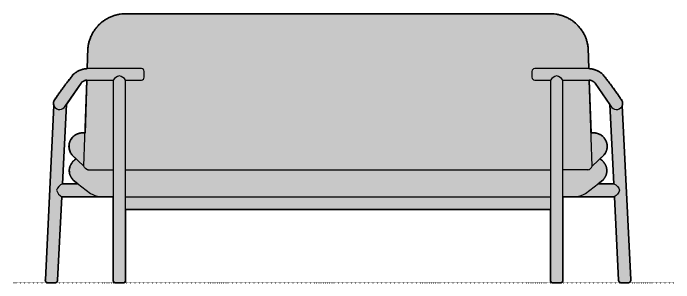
# Model space of a CAD drawing. Header units: millimetres. Extents: x 0 to 3819, y -1216 to 750.
# Drawn here: x 0 to 1844, y -1192 to -439 of the extents above; entities that cross this region are included whole.
import ezdxf

# ---------------------------------------------------------------- set-up
doc = ezdxf.new("R2010")
doc.units = ezdxf.units.MM
doc.linetypes.add('Dots', pattern=[1, 0, -1])
doc.layers.add('Blocks', color=7, linetype='Continuous')
doc.layers.add('Blocks$Fill', color=7, linetype='Continuous', true_color=0xffffff)
for name, color, linetype, lineweight, true_color in [('Blocks$Inner', 7, 'Continuous', 25, 0x007f00), ('Blocks$Outline', 7, 'Continuous', 35, 0xff3f3f), ('Groud', 7, 'Dots', 25, 0x243775)]:
    doc.layers.add(name, color=color, linetype=linetype, lineweight=lineweight, true_color=true_color)

# ---------------------------------------------------------------- blocks, each defined once
blk = doc.blocks.new('For Now Sofa Back')
at = {"layer": 'Blocks$Fill'}
h = blk.add_hatch(color=256, dxfattribs=at)
h.paths.add_polyline_path([(89.7, 8.2), (89.7, 8), (89.7, 7.8), (89.7, 7.6), (89.6, 7.4), (89.6, 7.3), (89.6, 7.1), (89.6, 6.9), (89.7, 6.7), (89.7, 6.5), (89.7, 6.3), (89.7, 6.1), (89.8, 5.9), (89.8, 5.8), (89.8, 5.6), (89.9, 5.4), (89.9, 5.2), (90, 5), (90, 4.8), (90.1, 4.7), (90.2, 4.5), (90.2, 4.3), (90.3, 4.1), (90.4, 4), (90.5, 3.8), (90.6, 3.6), (90.7, 3.5), (90.8, 3.3), (90.9, 3.2), (91, 3), (91.1, 2.9), (91.2, 2.7), (91.3, 2.6), (91.4, 2.4), (91.6, 2.3), (91.7, 2.2), (91.8, 2), (92, 1.9), (92.1, 1.8), (92.2, 1.7), (92.4, 1.5), (92.5, 1.4), (92.7, 1.3), (92.9, 1.2), (93, 1.1), (93.2, 1), (93.3, 0.9), (93.5, 0.8), (93.7, 0.7), (93.9, 0.6), (94, 0.6), (94.2, 0.5), (94.4, 0.4), (94.6, 0.4), (94.7, 0.3), (94.9, 0.3), (95.1, 0.2), (95.3, 0.2), (95.5, 0.1), (95.7, 0.1), (95.8, 0.1), (96, 0), (96.2, 0), (96.4, 0), (96.6, 0), (117.7, 0), (117.9, 0), (118, 0.1), (118.1, 0.1), (118.3, 0.2), (118.4, 0.2), (118.6, 0.3), (118.7, 0.3), (118.8, 0.4), (119, 0.4), (119.1, 0.5), (119.2, 0.6), (119.4, 0.6), (119.5, 0.7), (119.7, 0.8), (119.8, 0.8), (119.9, 0.9), (120.1, 1), (120.2, 1.1), (120.3, 1.2), (120.4, 1.3), (120.6, 1.3), (120.7, 1.4), (120.8, 1.5), (120.9, 1.6), (121.1, 1.7), (121.2, 1.8), (121.3, 1.9), (121.4, 2.1), (121.5, 2.2), (121.6, 2.3), (121.7, 2.4), (121.8, 2.5), (122, 2.6), (122.1, 2.7), (122.2, 2.9), (122.3, 3), (122.3, 3.1), (122.4, 3.2), (122.5, 3.4), (122.6, 3.5), (122.7, 3.6), (122.8, 3.8), (122.9, 3.9), (122.9, 4), (123, 4.2), (123.1, 4.3), (123.2, 4.5), (123.2, 4.6), (123.3, 4.7), (123.3, 4.9), (123.4, 5), (123.5, 5.2), (123.5, 5.3), (123.6, 5.5), (123.6, 5.6), (123.6, 5.7), (123.7, 5.9), (123.7, 6), (123.8, 6.2), (123.8, 6.3), (123.8, 6.5), (123.8, 6.6), (123.9, 6.7), (123.9, 6.9), (135.6, 240.5), (241, 240.5), (279.4, 240.5), (279.4, 4.7), (279.5, 4.5), (279.5, 4.3), (279.6, 4.1), (279.7, 3.9), (279.8, 3.7), (279.9, 3.5), (280.1, 3.3), (280.2, 3.1), (280.3, 2.9), (280.4, 2.8), (280.6, 2.6), (280.7, 2.4), (280.8, 2.2), (281, 2.1), (281.1, 1.9), (281.3, 1.8), (281.5, 1.6), (281.6, 1.5), (281.8, 1.3), (282, 1.2), (282.2, 1.1), (282.3, 0.9), (282.5, 0.8), (282.7, 0.7), (282.9, 0.6), (283.1, 0.5), (283.3, 0.4), (283.5, 0.3), (283.7, 0.2), (283.9, 0.1), (284.1, 0.1), (284.3, 0), (309, 0), (309.2, 0.1), (309.4, 0.1), (309.6, 0.2), (309.8, 0.3), (310, 0.4), (310.2, 0.5), (310.4, 0.6), (310.5, 0.7), (310.7, 0.8), (310.9, 0.9), (311.1, 1.1), (311.3, 1.2), (311.5, 1.3), (311.6, 1.5), (311.8, 1.6), (312, 1.8), (312.1, 1.9), (312.3, 2.1), (312.4, 2.2), (312.6, 2.4), (312.7, 2.6), (312.8, 2.8), (313, 2.9), (313.1, 3.1), (313.2, 3.3), (313.3, 3.5), (313.4, 3.7), (313.5, 3.9), (313.6, 4.1), (313.7, 4.3), (313.8, 4.5), (313.9, 4.7), (313.9, 204.9), (906.8, 204.9), (1499.8, 204.9), (1499.8, 4.7), (1499.8, 4.5), (1499.9, 4.3), (1500, 4.1), (1500.1, 3.9), (1500.2, 3.7), (1500.3, 3.5), (1500.4, 3.3), (1500.6, 3.1), (1500.7, 2.9), (1500.8, 2.8), (1500.9, 2.6), (1501.1, 2.4), (1501.2, 2.2), (1501.4, 2.1), (1501.5, 1.9), (1501.7, 1.8), (1501.9, 1.6), (1502, 1.5), (1502.2, 1.3), (1502.4, 1.2), (1502.6, 1.1), (1502.7, 0.9), (1502.9, 0.8), (1503.1, 0.7), (1503.3, 0.6), (1503.5, 0.5), (1503.7, 0.4), (1503.9, 0.3), (1504.1, 0.2), (1504.3, 0.1), (1504.5, 0.1), (1504.7, 0), (1529.4, 0), (1529.6, 0.1), (1529.8, 0.1), (1530, 0.2), (1530.2, 0.3), (1530.4, 0.4), (1530.6, 0.5), (1530.7, 0.6), (1530.9, 0.7), (1531.1, 0.8), (1531.3, 0.9), (1531.5, 1.1), (1531.7, 1.2), (1531.8, 1.3), (1532, 1.5), (1532.2, 1.6), (1532.4, 1.8), (1532.5, 1.9), (1532.7, 2.1), (1532.8, 2.2), (1533, 2.4), (1533.1, 2.6), (1533.2, 2.8), (1533.4, 2.9), (1533.5, 3.1), (1533.6, 3.3), (1533.7, 3.5), (1533.8, 3.7), (1533.9, 3.9), (1534, 4.1), (1534.1, 4.3), (1534.2, 4.5), (1534.3, 4.7), (1534.3, 240.5), (1572.7, 240.5), (1678.1, 240.5), (1689.8, 6.9), (1689.8, 6.7), (1689.8, 6.6), (1689.8, 6.5), (1689.9, 6.3), (1689.9, 6.2), (1689.9, 6), (1690, 5.9), (1690, 5.7), (1690.1, 5.6), (1690.1, 5.5), (1690.2, 5.3), (1690.2, 5.2), (1690.3, 5), (1690.3, 4.9), (1690.4, 4.7), (1690.4, 4.6), (1690.5, 4.5), (1690.6, 4.3), (1690.6, 4.2), (1690.7, 4), (1690.8, 3.9), (1690.9, 3.8), (1691, 3.6), (1691, 3.5), (1691.1, 3.4), (1691.2, 3.2), (1691.3, 3.1), (1691.4, 3), (1691.5, 2.9), (1691.6, 2.7), (1691.7, 2.6), (1691.8, 2.5), (1691.9, 2.4), (1692, 2.3), (1692.1, 2.2), (1692.3, 2.1), (1692.4, 1.9), (1692.5, 1.8), (1692.6, 1.7), (1692.7, 1.6), (1692.8, 1.5), (1693, 1.4), (1693.1, 1.3), (1693.2, 1.3), (1693.3, 1.2), (1693.5, 1.1), (1693.6, 1), (1693.7, 0.9), (1693.9, 0.8), (1694, 0.8), (1694.1, 0.7), (1694.3, 0.6), (1694.4, 0.6), (1694.6, 0.5), (1694.7, 0.4), (1694.8, 0.4), (1695, 0.3), (1695.1, 0.3), (1695.2, 0.2), (1695.4, 0.2), (1695.5, 0.1), (1695.7, 0.1), (1695.8, 0), (1695.9, 0), (1717.1, 0), (1717.3, 0), (1717.5, 0), (1717.6, 0), (1717.8, 0.1), (1718, 0.1), (1718.2, 0.1), (1718.4, 0.2), (1718.6, 0.2), (1718.7, 0.3), (1718.9, 0.3), (1719.1, 0.4), (1719.3, 0.4), (1719.5, 0.5), (1719.6, 0.6), (1719.8, 0.6), (1720, 0.7), (1720.2, 0.8), (1720.3, 0.9), (1720.5, 1), (1720.6, 1.1), (1720.8, 1.2), (1721, 1.3), (1721.1, 1.4), (1721.3, 1.5), (1721.4, 1.7), (1721.6, 1.8), (1721.7, 1.9), (1721.8, 2), (1722, 2.2), (1722.1, 2.3), (1722.2, 2.4), (1722.3, 2.6), (1722.4, 2.7), (1722.6, 2.9), (1722.7, 3), (1722.8, 3.2), (1722.9, 3.3), (1723, 3.5), (1723.1, 3.6), (1723.2, 3.8), (1723.3, 4), (1723.3, 4.1), (1723.4, 4.3), (1723.5, 4.5), (1723.6, 4.7), (1723.6, 4.8), (1723.7, 5), (1723.7, 5.2), (1723.8, 5.4), (1723.8, 5.6), (1723.9, 5.8), (1723.9, 5.9), (1723.9, 6.1), (1724, 6.3), (1724, 6.5), (1724, 6.7), (1724, 6.9), (1724, 7.1), (1724, 7.3), (1724, 7.4), (1724, 7.6), (1724, 7.8), (1724, 8), (1724, 8.2), (1700.1, 495), (1700.2, 495.3), (1700.3, 495.6), (1700.4, 495.9), (1700.5, 496.2), (1700.6, 496.6), (1700.7, 497), (1700.8, 497.4), (1700.9, 497.8), (1701, 498.2), (1701, 498.6), (1701.1, 499), (1701.1, 499.5), (1701.2, 499.9), (1701.2, 500.3), (1701.2, 500.7), (1701.2, 501.2), (1701.2, 501.6), (1701.2, 502), (1701.2, 502.5), (1701.2, 502.9), (1701.1, 503.3), (1701.1, 503.8), (1701, 504.2), (1700.9, 504.6), (1700.8, 505), (1700.7, 505.4), (1700.6, 505.9), (1700.5, 506.3), (1700.4, 506.7), (1700.2, 507.1), (1700.1, 507.5), (1699.9, 507.9), (1699.8, 508.2), (1699.6, 508.6), (1699.4, 509), (1699.2, 509.4), (1686.8, 527.7), (1674, 545.7), (1660.7, 563.4), (1647, 580.7), (1646, 581.7), (1645, 582.7), (1644, 583.6), (1643, 584.5), (1641.9, 585.4), (1640.8, 586.2), (1639.7, 587), (1638.5, 587.9), (1637.4, 588.6), (1636.2, 589.4), (1635, 590.1), (1633.8, 590.8), (1632.5, 591.5), (1631.3, 592.2), (1630, 592.8), (1628.7, 593.4), (1627.4, 593.9), (1626.1, 594.4), (1624.8, 594.9), (1623.4, 595.4), (1622.1, 595.8), (1620.7, 596.2), (1619.4, 596.6), (1618, 596.9), (1616.6, 597.2), (1615.3, 597.5), (1613.9, 597.7), (1612.5, 597.9), (1611.1, 598.1), (1609.8, 598.2), (1608.4, 598.3), (1607, 598.4), (1605, 656.7), (1604.8, 658.9), (1604.4, 661.2), (1604.1, 663.5), (1603.7, 665.7), (1603.2, 668), (1602.7, 670.3), (1602.1, 672.6), (1601.5, 674.9), (1600.8, 677.2), (1600, 679.5), (1599.2, 681.8), (1598.3, 684.1), (1597.4, 686.4), (1596.4, 688.7), (1595.4, 690.9), (1594.3, 693.2), (1593.2, 695.4), (1592, 697.6), (1590.7, 699.8), (1589.4, 702), (1588, 704.1), (1586.5, 706.2), (1585, 708.3), (1583.5, 710.4), (1581.9, 712.4), (1580.2, 714.4), (1578.5, 716.3), (1576.8, 718.2), (1575, 720.1), (1573.1, 721.9), (1571.2, 723.7), (1569.3, 725.4), (1567.3, 727.1), (1565.3, 728.8), (1563.2, 730.4), (1561.1, 731.9), (1559, 733.4), (1556.8, 734.8), (1554.6, 736.2), (1552.4, 737.5), (1550.2, 738.7), (1547.9, 739.9), (1545.6, 741.1), (1543.3, 742.1), (1541, 743.2), (1538.6, 744.1), (1536.3, 745), (1533.9, 745.9), (1531.5, 746.6), (1529.2, 747.4), (1526.8, 748), (1524.4, 748.6), (1522, 749.2), (1519.6, 749.7), (1517.2, 750.1), (1514.9, 750.5), (1512.5, 750.8), (1510.2, 751), (1507.8, 751.3), (1505.5, 751.4), (1503.2, 751.5), (1500.9, 751.6), (1498.6, 751.6), (1496.3, 751.5), (906.8, 751.5), (317.3, 751.5), (315.1, 751.6), (312.8, 751.6), (310.5, 751.5), (308.2, 751.4), (305.8, 751.3), (303.5, 751), (301.2, 750.8), (298.8, 750.5), (296.4, 750.1), (294, 749.7), (291.7, 749.2), (289.3, 748.6), (286.9, 748), (284.5, 747.4), (282.1, 746.6), (279.7, 745.9), (277.4, 745), (275, 744.1), (272.7, 743.2), (270.4, 742.1), (268, 741.1), (265.8, 739.9), (263.5, 738.7), (261.2, 737.5), (259, 736.2), (256.8, 734.8), (254.7, 733.4), (252.5, 731.9), (250.4, 730.4), (248.4, 728.8), (246.4, 727.1), (244.4, 725.4), (242.4, 723.7), (240.5, 721.9), (238.7, 720.1), (236.9, 718.2), (235.1, 716.3), (233.4, 714.4), (231.8, 712.4), (230.2, 710.4), (228.6, 708.3), (227.1, 706.2), (225.7, 704.1), (224.3, 702), (223, 699.8), (221.7, 697.6), (220.5, 695.4), (219.3, 693.2), (218.2, 690.9), (217.2, 688.7), (216.2, 686.4), (215.3, 684.1), (214.4, 681.8), (213.6, 679.5), (212.9, 677.2), (212.2, 674.9), (211.6, 672.6), (211, 670.3), (210.5, 668), (210, 665.7), (209.6, 663.5), (209.2, 661.2), (208.9, 658.9), (208.6, 656.7), (206.6, 598.4), (205.3, 598.3), (203.9, 598.2), (202.5, 598.1), (201.1, 597.9), (199.8, 597.7), (198.4, 597.5), (197, 597.2), (195.7, 596.9), (194.3, 596.6), (192.9, 596.2), (191.6, 595.8), (190.2, 595.4), (188.9, 594.9), (187.6, 594.4), (186.3, 593.9), (185, 593.4), (183.7, 592.8), (182.4, 592.2), (181.1, 591.5), (179.9, 590.8), (178.7, 590.1), (177.5, 589.4), (176.3, 588.6), (175.1, 587.9), (174, 587), (172.9, 586.2), (171.8, 585.4), (170.7, 584.5), (169.7, 583.6), (168.6, 582.7), (167.6, 581.7), (166.7, 580.7), (153, 563.4), (139.7, 545.7), (126.8, 527.7), (114.4, 509.4), (114.2, 509), (114.1, 508.6), (113.9, 508.2), (113.7, 507.9), (113.6, 507.5), (113.4, 507.1), (113.3, 506.7), (113.2, 506.3), (113, 505.9), (112.9, 505.4), (112.8, 505), (112.7, 504.6), (112.7, 504.2), (112.6, 503.8), (112.5, 503.3), (112.5, 502.9), (112.5, 502.5), (112.4, 502), (112.4, 501.6), (112.4, 501.2), (112.4, 500.7), (112.5, 500.3), (112.5, 499.9), (112.5, 499.5), (112.6, 499), (112.6, 498.6), (112.7, 498.2), (112.8, 497.8), (112.9, 497.4), (113, 497), (113.1, 496.6), (113.2, 496.2), (113.3, 495.9), (113.4, 495.6), (113.5, 495.3), (113.6, 495)], flags=0)
h.paths.add_polyline_path([(148.5, 498.4), (189.3, 558.2), (189.7, 558.6), (190.1, 558.9), (190.6, 559.3), (191, 559.7), (191.4, 560.1), (191.9, 560.4), (192.3, 560.8), (192.8, 561.1), (193.3, 561.5), (193.8, 561.8), (194.2, 562.1), (194.7, 562.4), (195.2, 562.7), (195.7, 563), (196.2, 563.3), (196.8, 563.6), (197.3, 563.8), (197.8, 564.1), (198.3, 564.3), (198.9, 564.5), (199.4, 564.7), (200, 564.9), (200.5, 565.1), (201.1, 565.3), (201.6, 565.5), (202.2, 565.7), (202.7, 565.8), (203.3, 565.9), (203.8, 566.1), (204.4, 566.2), (205, 566.3), (205.5, 566.4), (200.4, 418.3), (199.7, 418.4), (199, 418.5), (198.3, 418.6), (197.6, 418.7), (196.9, 418.8), (196.2, 418.8), (195.5, 418.9), (194.8, 418.9), (194.1, 418.9), (193.4, 418.9), (192.7, 418.9), (192, 418.9), (191.2, 418.9), (190.5, 418.8), (189.8, 418.8), (189.1, 418.7), (188.3, 418.6), (187.6, 418.5), (186.9, 418.4), (186.2, 418.2), (185.4, 418.1), (184.7, 417.9), (184, 417.7), (183.3, 417.5), (182.5, 417.3), (181.8, 417.1), (181.1, 416.8), (180.4, 416.6), (179.7, 416.3), (179, 416), (178.3, 415.8), (177.6, 415.4), (177, 415.1), (176.3, 414.8), (175.6, 414.4), (175, 414.1), (174.3, 413.7), (173.7, 413.3), (173.1, 412.9), (172.4, 412.5), (171.8, 412.1), (171.2, 411.6), (170.6, 411.2), (170, 410.8), (169.4, 410.3), (168.9, 409.8), (168.3, 409.3), (167.8, 408.8), (167.3, 408.3), (166.7, 407.8), (166.2, 407.3), (165.7, 406.8), (165.2, 406.2), (164.8, 405.7), (164.3, 405.1), (163.9, 404.6), (163.4, 404), (163, 403.5), (162.6, 402.9), (162.2, 402.3), (161.8, 401.7), (161.4, 401.2), (161.1, 400.6), (160.7, 400), (160.4, 399.4), (160.1, 398.8), (159.8, 398.2), (159.4, 397.5), (159.1, 396.9), (158.9, 396.3), (158.6, 395.6), (158.3, 395), (158.1, 394.3), (157.8, 393.6), (157.6, 392.9), (157.4, 392.3), (157.2, 391.6), (157, 390.9), (156.8, 390.2), (156.6, 389.5), (156.5, 388.7), (156.3, 388), (156.2, 387.3), (156.1, 386.6), (156, 385.8), (155.9, 385.1), (155.8, 384.3), (155.8, 383.6), (155.7, 382.9), (155.7, 382.1), (155.7, 381.4), (155.7, 380.6), (155.7, 379.9), (155.7, 379.1), (155.8, 378.4), (155.8, 377.6), (155.9, 376.9), (156, 376.1), (156.1, 375.4), (156.2, 374.6), (156.3, 373.9), (156.5, 373.2), (156.7, 372.4), (156.8, 371.7), (157, 371), (157.2, 370.3), (157.5, 369.6), (157.7, 368.9), (157.9, 368.2), (158.2, 367.5), (158.5, 366.8), (158.7, 366.1), (159, 365.4), (159.3, 364.8), (159.7, 364.1), (160, 363.5), (160.3, 362.8), (160.7, 362.2), (161, 361.6), (161.4, 361), (161.8, 360.4), (162.2, 359.8), (162.6, 359.2), (163, 358.7), (163.4, 358.1), (163.8, 357.5), (164.3, 357), (164.7, 356.5), (175.9, 345.9), (175, 345.4), (174.1, 344.9), (173.2, 344.3), (172.3, 343.7), (171.5, 343.1), (170.6, 342.4), (169.8, 341.7), (169, 341), (168.2, 340.3), (167.4, 339.5), (166.7, 338.7), (165.9, 337.9), (165.2, 337.1), (164.5, 336.3), (163.9, 335.4), (163.2, 334.5), (162.6, 333.6), (162, 332.7), (161.5, 331.7), (160.9, 330.8), (160.4, 329.8), (160, 328.8), (159.5, 327.8), (159.1, 326.8), (158.7, 325.8), (158.4, 324.8), (158.1, 323.8), (157.8, 322.7), (157.5, 321.7), (157.3, 320.7), (157.1, 319.7), (156.9, 318.6), (156.8, 317.6), (156.7, 316.5), (156.6, 315.5), (156.6, 314.4), (156.5, 313.4), (156.6, 312.3), (156.6, 311.2), (156.7, 310.2), (156.8, 309.1), (156.9, 308), (157.1, 306.9), (157.3, 305.8), (157.5, 304.8), (157.8, 303.7), (158.1, 302.7), (158.4, 301.6), (158.7, 300.6), (159.1, 299.6), (159.5, 298.5), (160, 297.5), (160.5, 296.6), (161, 295.6), (161.5, 294.6), (162, 293.7), (162.6, 292.8), (163.2, 291.9), (163.8, 291), (164.5, 290.2), (165.1, 289.4), (165.8, 288.6), (166.5, 287.8), (167.2, 287), (180.8, 276.5), (137.4, 276.5)], flags=0)
h.paths.add_polyline_path([(1676.3, 276.5), (1632.8, 276.5), (1646.4, 287), (1647.1, 287.8), (1647.8, 288.6), (1648.5, 289.4), (1649.2, 290.2), (1649.8, 291), (1650.5, 291.9), (1651.1, 292.8), (1651.6, 293.7), (1652.2, 294.6), (1652.7, 295.6), (1653.2, 296.6), (1653.7, 297.5), (1654.1, 298.5), (1654.5, 299.6), (1654.9, 300.6), (1655.3, 301.6), (1655.6, 302.7), (1655.9, 303.7), (1656.2, 304.8), (1656.4, 305.8), (1656.6, 306.9), (1656.8, 308), (1656.9, 309.1), (1657, 310.2), (1657.1, 311.2), (1657.1, 312.3), (1657.1, 313.4), (1657.1, 314.4), (1657.1, 315.5), (1657, 316.5), (1656.9, 317.6), (1656.7, 318.6), (1656.6, 319.7), (1656.4, 320.7), (1656.1, 321.7), (1655.9, 322.7), (1655.6, 323.8), (1655.3, 324.8), (1654.9, 325.8), (1654.5, 326.8), (1654.1, 327.8), (1653.7, 328.8), (1653.2, 329.8), (1652.7, 330.8), (1652.2, 331.7), (1651.6, 332.7), (1651.1, 333.6), (1650.4, 334.5), (1649.8, 335.4), (1649.1, 336.3), (1648.5, 337.1), (1647.7, 337.9), (1647, 338.7), (1646.3, 339.5), (1645.5, 340.3), (1644.7, 341), (1643.9, 341.7), (1643, 342.4), (1642.2, 343.1), (1641.3, 343.7), (1640.4, 344.3), (1639.6, 344.9), (1638.7, 345.4), (1637.8, 345.9), (1649, 356.5), (1649.4, 357), (1649.8, 357.5), (1650.3, 358.1), (1650.7, 358.7), (1651.1, 359.2), (1651.5, 359.8), (1651.9, 360.4), (1652.2, 361), (1652.6, 361.6), (1653, 362.2), (1653.3, 362.8), (1653.7, 363.5), (1654, 364.1), (1654.3, 364.8), (1654.6, 365.4), (1654.9, 366.1), (1655.2, 366.8), (1655.5, 367.5), (1655.7, 368.2), (1656, 368.9), (1656.2, 369.6), (1656.4, 370.3), (1656.6, 371), (1656.8, 371.7), (1657, 372.4), (1657.2, 373.2), (1657.3, 373.9), (1657.4, 374.6), (1657.6, 375.4), (1657.7, 376.1), (1657.8, 376.9), (1657.8, 377.6), (1657.9, 378.4), (1657.9, 379.1), (1658, 379.9), (1658, 380.6), (1658, 381.4), (1658, 382.1), (1658, 382.9), (1657.9, 383.6), (1657.9, 384.3), (1657.8, 385.1), (1657.7, 385.8), (1657.6, 386.6), (1657.5, 387.3), (1657.4, 388), (1657.2, 388.7), (1657.1, 389.5), (1656.9, 390.2), (1656.7, 390.9), (1656.5, 391.6), (1656.3, 392.3), (1656.1, 392.9), (1655.8, 393.6), (1655.6, 394.3), (1655.3, 395), (1655.1, 395.6), (1654.8, 396.3), (1654.5, 396.9), (1654.2, 397.5), (1653.9, 398.2), (1653.6, 398.8), (1653.3, 399.4), (1652.9, 400), (1652.6, 400.6), (1652.2, 401.2), (1651.8, 401.7), (1651.5, 402.3), (1651.1, 402.9), (1650.7, 403.5), (1650.2, 404), (1649.8, 404.6), (1649.3, 405.1), (1648.9, 405.7), (1648.4, 406.2), (1647.9, 406.8), (1647.4, 407.3), (1646.9, 407.8), (1646.4, 408.3), (1645.9, 408.8), (1645.3, 409.3), (1644.8, 409.8), (1644.2, 410.3), (1643.6, 410.8), (1643.1, 411.2), (1642.5, 411.6), (1641.8, 412.1), (1641.2, 412.5), (1640.6, 412.9), (1640, 413.3), (1639.3, 413.7), (1638.7, 414.1), (1638, 414.4), (1637.4, 414.8), (1636.7, 415.1), (1636, 415.4), (1635.3, 415.8), (1634.6, 416), (1633.9, 416.3), (1633.2, 416.6), (1632.5, 416.8), (1631.8, 417.1), (1631.1, 417.3), (1630.4, 417.5), (1629.7, 417.7), (1629, 417.9), (1628.2, 418.1), (1627.5, 418.2), (1626.8, 418.4), (1626, 418.5), (1625.3, 418.6), (1624.6, 418.7), (1623.9, 418.8), (1623.1, 418.8), (1622.4, 418.9), (1621.7, 418.9), (1621, 418.9), (1620.3, 418.9), (1619.5, 418.9), (1618.8, 418.9), (1618.1, 418.9), (1617.4, 418.8), (1616.7, 418.8), (1616, 418.7), (1615.3, 418.6), (1614.6, 418.5), (1614, 418.4), (1613.3, 418.3), (1608.1, 566.4), (1608.7, 566.3), (1609.3, 566.2), (1609.8, 566.1), (1610.4, 565.9), (1610.9, 565.8), (1611.5, 565.7), (1612.1, 565.5), (1612.6, 565.3), (1613.2, 565.1), (1613.7, 564.9), (1614.2, 564.7), (1614.8, 564.5), (1615.3, 564.3), (1615.9, 564.1), (1616.4, 563.8), (1616.9, 563.6), (1617.4, 563.3), (1617.9, 563), (1618.4, 562.7), (1618.9, 562.4), (1619.4, 562.1), (1619.9, 561.8), (1620.4, 561.5), (1620.9, 561.1), (1621.3, 560.8), (1621.8, 560.4), (1622.2, 560.1), (1622.7, 559.7), (1623.1, 559.3), (1623.5, 558.9), (1623.9, 558.6), (1624.3, 558.2), (1665.1, 498.4)], flags=0)
at = {"layer": 'Blocks$Inner'}
for p, q in [((1607, 598.4), (1605, 656.7)), ((357.9, 598.4), (206.9, 598.4)), ((365.6, 574.2), (365.6, 590.6)), ((1448, 590.6), (1448, 574.2)), ((1606.8, 598.4), (1455.8, 598.4)), ((145.1, 493.3), (189.3, 558.2)), ((197.2, 325.8), (205.5, 566.4)), ((1534.3, 566.4), (1607.9, 566.4)), ((1534.3, 4.7), (1534.3, 566.4)), ((1616.5, 325.8), (1608.1, 566.4)), ((1624.3, 558.2), (1668.6, 493.3)), ((148.5, 498.4), (137.4, 276.5)), ((1665.1, 498.4), (1676.3, 276.5)), ((89.7, 8.2), (113.6, 495)), ((1724, 8.2), (1700.1, 495)), ((164.7, 356.5), (197.2, 325.8)), ((1616.5, 325.8), (1649, 356.5)), ((209.2, 315.3), (279.4, 315.3)), ((1604.5, 315.3), (1534.3, 315.3)), ((167.2, 287), (216, 249.1)), ((1597.6, 249.1), (1646.4, 287)), ((137.4, 276.5), (180.8, 276.5)), ((1676.3, 276.5), (1632.8, 276.5)), ((135.6, 240.5), (123.9, 6.9)), ((1678.1, 240.5), (1689.8, 6.9)), ((117.7, 0), (96.6, 0)), ((284.3, 0), (309, 0)), ((1504.7, 0), (1529.4, 0)), ((1695.9, 0), (1717.1, 0))]:
    blk.add_line(p, q, dxfattribs=at)
for points in [[(1496.3, 751.5), (906.8, 751.5), (317.3, 751.5)], [(208.6, 656.7), (206.6, 598.4)], [(205.7, 566.4), (279.4, 566.4), (279.4, 4.7)], [(313.9, 4.7), (313.9, 566.4), (357.9, 566.4)], [(1455.8, 566.4), (1499.8, 566.4), (1499.8, 4.7)], [(313.9, 315.3), (906.8, 315.3), (1499.8, 315.3)], [(313.9, 240.5), (906.8, 240.5), (1499.8, 240.5)], [(1678.1, 240.5), (1534.3, 240.5), (1572.7, 240.5)], [(1499.8, 204.9), (906.8, 204.9), (313.9, 204.9)]]:
    blk.add_lwpolyline(points, dxfattribs=at)
blk.add_polyline3d([(241, 240.5, 0), (279.4, 240.5, 0), (135.6, 240.5, 0)], dxfattribs=at)
for centre, radius, start, end in [((314.1, 645.6), 106, 88.2242, 173.9885), ((1499.6, 645.6), 106, 6.0115, 91.7758), ((209, 538.9), 59.5, 92.0071, 135.3379), ((357.9, 590.6), 7.78, 0, 90), ((1455.8, 590.6), 7.78, 90, 180), ((1604.7, 538.9), 59.5, 44.6621, 87.9929), ((897.2, -8.7), 938.7, 141.0989, 146.4997), ((303, 549.7), 29, 102.7688, 144.7052), ((290.2, 549.7), 29, 35.2948, 77.2312), ((357.9, 574.2), 7.78, 270, 0), ((1455.8, 574.2), 7.78, 180, 270), ((1523.4, 549.7), 29, 102.7688, 144.7052), ((1510.6, 549.7), 29, 35.2948, 77.2312), ((916.5, -8.7), 938.7, 33.5003, 38.9011), ((129.7, 501.3), 17.3, 152.1689, 332.4042), ((1683.9, 501.3), 17.3, 207.5958, 27.8311), ((193.6, 381.1), 37.9, 79.6336, 220.4083), ((1620.1, 381.1), 37.9, 319.5917, 100.3664), ((193.9, 313.2), 37.3, 118.7729, 224.5071), ((1619.8, 313.2), 37.3, 315.4929, 61.2271), ((209.2, 317.3), 2, 226.6519, 270), ((1599.3, 333.2), 18.7, 286.0538, 336.737), ((149.2, 249.1), 29.8, 113.3157, 161.7275), ((150.4, 267.5), 30.8, 197.08, 241.304), ((257.9, 329.8), 90.9, 242.59, 259.2924), ((1555.8, 329.8), 90.9, 280.7076, 297.41), ((286.7, 7.4), 7.78, 200.7243, 252.3381), ((306.6, 7.4), 7.78, 287.6619, 339.2757), ((1507, 7.4), 7.78, 200.7243, 252.3381), ((1527, 7.4), 7.78, 287.6619, 339.2757), ((1698, 8.1), 8.33, 188.1145, 255.6315), ((1716.8, 7.2), 7.21, 272.2101, 7.7473)]:
    blk.add_arc(centre, radius, start, end, dxfattribs=at)
at = {"layer": 'Blocks$Inner', "extrusion": (0, 0, -1)}
for centre, radius, start, end in [((-209.9, 537.6), 29.1, 44.9196, 81.6923), ((-1603.7, 537.6), 29.1, 98.3077, 135.0804), ((-214.4, 333.2), 18.7, 286.0538, 336.737), ((-1604.5, 317.3), 2, 226.6519, 270), ((-1664.5, 249.1), 29.8, 113.3157, 161.7275), ((-1663.2, 267.5), 30.8, 197.08, 241.304), ((-96.8, 7.2), 7.21, 272.2101, 7.7473), ((-115.6, 8.1), 8.33, 188.1145, 255.6315)]:
    blk.add_arc(centre, radius, start, end, dxfattribs=at)
at = {"layer": 'Blocks$Outline'}
for points in [[(906.8, 751.5), (317.3, 751.5)], [(1496.3, 751.5), (906.8, 751.5)], [(208.6, 656.7), (206.6, 598.4)], [(1607, 598.4), (1605, 656.7)], [(148.5, 498.4), (189.3, 558.2)], [(205.5, 566.4), (200.4, 418.3)], [(1613.3, 418.3), (1608.1, 566.4)], [(1624.3, 558.2), (1665.1, 498.4)], [(137.4, 276.5), (148.5, 498.4)], [(1665.1, 498.4), (1676.3, 276.5)], [(113.6, 495), (89.7, 8.2)], [(1724, 8.2), (1700.1, 495)], [(164.7, 356.5), (175.9, 345.9)], [(1637.8, 345.9), (1649, 356.5)], [(167.2, 287), (180.8, 276.5)], [(1632.8, 276.5), (1646.4, 287)], [(180.8, 276.5), (137.4, 276.5)], [(1676.3, 276.5), (1632.8, 276.5)], [(123.9, 6.9), (135.6, 240.5)], [(135.6, 240.5), (241, 240.5)], [(241, 240.5), (279.4, 240.5)], [(279.4, 240.5), (279.4, 4.7)], [(1534.3, 4.7), (1534.3, 240.5)], [(1534.3, 240.5), (1572.7, 240.5)], [(1572.7, 240.5), (1678.1, 240.5)], [(1678.1, 240.5), (1689.8, 6.9)], [(313.9, 4.7), (313.9, 204.9)], [(313.9, 204.9), (906.8, 204.9)], [(906.8, 204.9), (1499.8, 204.9)], [(1499.8, 204.9), (1499.8, 4.7)], [(96.6, 0), (117.7, 0)], [(284.3, 0), (309, 0)], [(1504.7, 0), (1529.4, 0)], [(1695.9, 0), (1717.1, 0)]]:
    blk.add_lwpolyline(points, dxfattribs=at)
for points, weights in [([(317.3, 751.5), (219, 754.6), (208.6, 656.7)], [1, 0.732755075259, 1]), ([(1605, 656.7), (1594.7, 754.6), (1496.3, 751.5)], [1, 0.732755075259, 1]), ([(206.6, 598.4), (183.2, 597.4), (166.7, 580.7)], [0.99916793084, 0.929773976291, 1]), ([(1647, 580.7), (1630.5, 597.4), (1607, 598.4)], [1, 0.929773976291, 0.999167930841]), ([(166.7, 580.7), (138.9, 546.3), (114.4, 509.4)], [1, 0.998889570002, 1]), ([(1699.2, 509.4), (1674.8, 546.3), (1647, 580.7)], [1, 0.998889570002, 1]), ([(189.3, 558.2), (196.1, 564.9), (205.5, 566.4)], [1, 0.949586763406, 0.998744848417]), ([(1608.1, 566.4), (1617.6, 564.9), (1624.3, 558.2)], [0.998744848417, 0.949586763405, 1]), ([(117.7, 0), (123.1, 1.4), (123.9, 6.9)], [1, 0.831387214401, 1]), ([(279.4, 4.7), (280.7, 1.1), (284.3, 0)], [1, 0.900266294926, 1]), ([(309, 0), (312.6, 1.1), (313.9, 4.7)], [1, 0.900266294926, 1]), ([(1499.8, 4.7), (1501.1, 1.1), (1504.7, 0)], [1, 0.900266294926, 1]), ([(1529.4, 0), (1532.9, 1.1), (1534.3, 4.7)], [1, 0.900266294926, 1]), ([(1689.8, 6.9), (1690.6, 1.4), (1695.9, 0)], [1, 0.831387214401, 1])]:
    blk.add_rational_spline(points, weights, degree=2, dxfattribs=at)
for points, weights, knots in [([(114.4, 509.4), (111.1, 503), (113.2, 496.2), (113.4, 495.6), (113.6, 495)], [1, 0.923682948691, 1, 0.993000834972, 0.987285480318], [0, 0, 0, 13.605151, 13.605151, 14.852902, 14.852902, 14.852902]), ([(1700.1, 495), (1700.3, 495.6), (1700.5, 496.2), (1702.6, 503), (1699.2, 509.4)], [0.987285480038, 0.9930008348, 1, 0.923682948691, 1], [39.567701, 39.567701, 39.567701, 40.815452, 40.815452, 54.420602, 54.420602, 54.420602]), ([(200.4, 418.3), (174.1, 423.1), (160.7, 400), (147.4, 376.8), (164.7, 356.5)], [1, 0.817208453482, 1, 0.817208453482, 1], [0, 0, 0, 46.550413, 46.550413, 93.100827, 93.100827, 93.100827]), ([(1649, 356.5), (1666.3, 376.8), (1652.9, 400), (1639.6, 423.1), (1613.3, 418.3)], [1, 0.817208453483, 1, 0.817208453483, 1], [0, 0, 0, 46.550413, 46.550413, 93.100827, 93.100827, 93.100827]), ([(175.9, 345.9), (159.6, 337), (156.9, 318.6), (154.2, 300.3), (167.2, 287)], [1, 0.895451355615, 1, 0.895451355615, 1], [0, 0, 0, 34.44489, 34.44489, 68.88978, 68.88978, 68.88978]), ([(1646.4, 287), (1659.4, 300.3), (1656.7, 318.6), (1654, 337), (1637.8, 345.9)], [1, 0.895451355615, 1, 0.895451355615, 1], [0, 0, 0, 34.44489, 34.44489, 68.88978, 68.88978, 68.88978]), ([(89.7, 8.2), (89.3, 5), (91.3, 2.6), (93.4, 0.1), (96.6, 0)], [1, 0.914365016801, 1, 0.914365016801, 1], [0, 0, 0, 6.010897, 6.010897, 12.021794, 12.021794, 12.021794]), ([(1717.1, 0), (1720.3, 0.1), (1722.3, 2.6), (1724.4, 5), (1724, 8.2)], [1, 0.914365016801, 1, 0.914365016801, 1], [0, 0, 0, 6.010897, 6.010897, 12.021794, 12.021794, 12.021794])]:
    blk.add_rational_spline(points, weights, degree=2, knots=knots, dxfattribs=at)

msp = doc.modelspace()

# ---------------------------------------------------------------- linework, layer by layer
at = {"layer": 'Groud'}
msp.add_lwpolyline([(0, -1192.4), (1844, -1192.4)], dxfattribs=at)

# ---------------------------------------------------------------- block references
at = {"layer": 'Blocks'}
msp.add_blockref('For Now Sofa Back', (0, -1192.4), dxfattribs=at)

doc.saveas('drawing.dxf')
